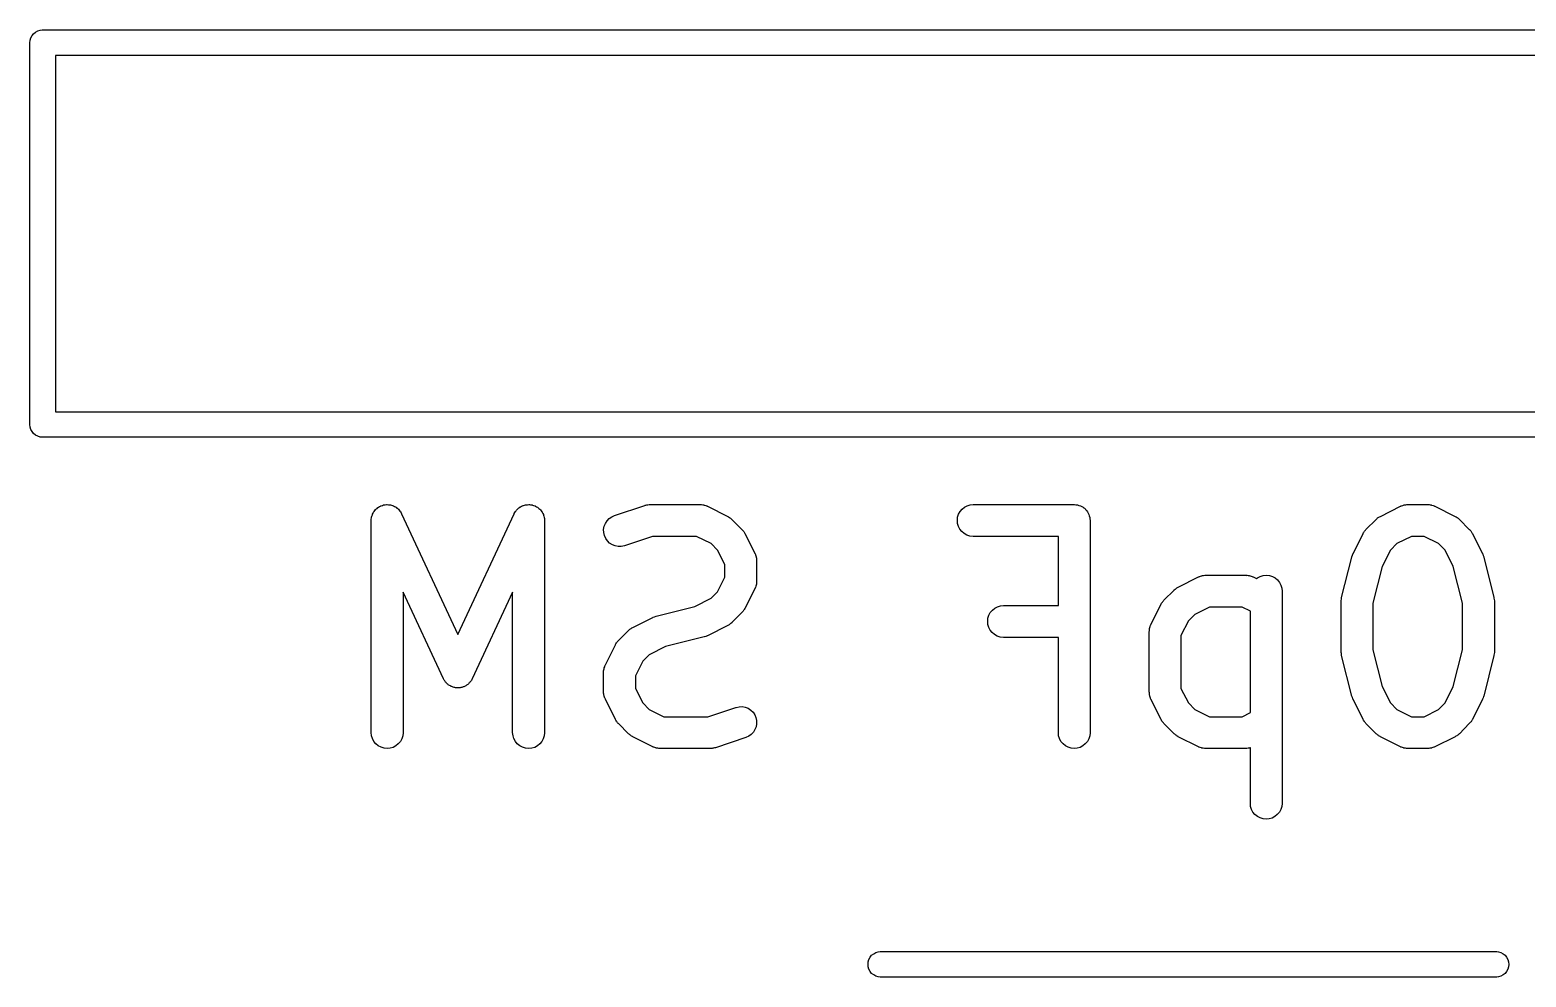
# Model space of a CAD drawing. Extents: x 60.5 to 144.3, y -114.9 to -60.3.
# Drawn here: x 132.94 to 139.99, y -84.5 to -80.04 of the extents above; entities that cross this region are included whole.
import ezdxf

# ---------------------------------------------------------------- set-up
doc = ezdxf.new("R2010")
doc.units = 0
doc.header["$MEASUREMENT"] = 0
doc.layers.add('BLACK', color=7, linetype='CONTINUOUS')

msp = doc.modelspace()

# ---------------------------------------------------------------- linework, layer by layer
at = {"layer": 'BLACK', "linetype": 'CONTINUOUS'}
for p, q in [((132.94, -80.1), (132.941, -80.0882)), ((132.94, -80.1029), (132.94, -80.1)), ((132.94, -81.897), (132.94, -80.1029)), ((132.941, -80.0882), (132.944, -80.0769)), ((132.944, -80.0769), (132.95, -80.0665)), ((132.95, -80.0665), (132.957, -80.0574)), ((132.957, -80.0574), (132.967, -80.0499)), ((132.967, -80.0499), (132.977, -80.0443)), ((132.977, -80.0443), (132.988, -80.0409)), ((132.988, -80.0409), (132.997, -80.04)), ((132.997, -80.04), (133, -80.0397)), ((133, -80.0397), (133.003, -80.04)), ((133.003, -80.04), (144.197, -80.04)), ((133.06, -80.16), (133.06, -81.84)), ((144.14, -80.16), (133.06, -80.16)), ((133.06, -81.84), (144.14, -81.84)), ((132.94, -81.9), (132.94, -81.897)), ((132.941, -81.9118), (132.94, -81.9)), ((132.944, -81.9231), (132.941, -81.9118)), ((132.95, -81.9335), (132.944, -81.9231)), ((132.957, -81.9426), (132.95, -81.9335)), ((132.967, -81.9501), (132.957, -81.9426)), ((132.977, -81.9557), (132.967, -81.9501)), ((132.988, -81.9591), (132.977, -81.9557)), ((132.997, -81.96), (132.988, -81.9591)), ((133, -81.9603), (132.997, -81.96)), ((132.997, -81.96), (132.997, -81.96)), ((133.003, -81.96), (133, -81.9603)), ((144.197, -81.96), (133.003, -81.96)), ((134.58, -82.2916), (134.581, -82.2907)), ((134.581, -82.2907), (134.583, -82.2896)), ((134.583, -82.2896), (134.588, -82.287)), ((134.588, -82.287), (134.593, -82.2842)), ((134.593, -82.2842), (134.594, -82.2836)), ((134.594, -82.2836), (134.596, -82.2828)), ((134.596, -82.2828), (134.601, -82.2813)), ((134.601, -82.2813), (134.606, -82.2794)), ((134.606, -82.2794), (134.608, -82.2792)), ((134.608, -82.2792), (134.61, -82.2787)), ((134.61, -82.2787), (134.615, -82.2782)), ((134.615, -82.2782), (134.621, -82.2774)), ((134.621, -82.2774), (134.623, -82.2775)), ((134.623, -82.2775), (134.624, -82.2774)), ((134.624, -82.2774), (134.63, -82.278)), ((134.63, -82.278), (134.636, -82.2783)), ((134.636, -82.2783), (134.637, -82.2787)), ((134.637, -82.2787), (134.639, -82.2789)), ((134.639, -82.2789), (134.644, -82.2806)), ((134.644, -82.2806), (134.65, -82.282)), ((134.65, -82.282), (134.651, -82.2827)), ((134.651, -82.2827), (134.653, -82.2832)), ((134.653, -82.2832), (134.658, -82.2859)), ((134.658, -82.2859), (134.663, -82.2884)), ((134.663, -82.2884), (134.664, -82.2894)), ((134.664, -82.2894), (134.666, -82.2902)), ((134.666, -82.2902), (134.67, -82.2938)), ((135.245, -82.2931), (135.249, -82.2896)), ((135.249, -82.2896), (135.251, -82.2888)), ((135.251, -82.2888), (135.252, -82.2878)), ((135.252, -82.2878), (135.257, -82.2854)), ((135.257, -82.2854), (135.262, -82.2828)), ((135.262, -82.2828), (135.264, -82.2824)), ((135.264, -82.2824), (135.266, -82.2816)), ((135.266, -82.2816), (135.271, -82.2803)), ((135.271, -82.2803), (135.276, -82.2787)), ((135.276, -82.2787), (135.278, -82.2786)), ((135.278, -82.2786), (135.28, -82.2781)), ((135.28, -82.2781), (135.285, -82.2779)), ((135.285, -82.2779), (135.291, -82.2774)), ((135.291, -82.2774), (135.293, -82.2776)), ((135.293, -82.2776), (135.294, -82.2775)), ((135.294, -82.2775), (135.3, -82.2783)), ((135.3, -82.2783), (135.306, -82.2789)), ((135.306, -82.2789), (135.307, -82.2794)), ((135.307, -82.2794), (135.309, -82.2797)), ((135.309, -82.2797), (135.314, -82.2816)), ((135.314, -82.2816), (135.32, -82.2832)), ((135.32, -82.2832), (135.321, -82.2841)), ((135.321, -82.2841), (135.323, -82.2846)), ((135.323, -82.2846), (135.327, -82.2875)), ((135.327, -82.2875), (135.332, -82.2902)), ((135.332, -82.2902), (135.334, -82.2913)), ((135.695, -82.3288), (135.838, -82.2812)), ((135.838, -82.2812), (135.839, -82.2809)), ((135.839, -82.2809), (135.843, -82.28)), ((135.843, -82.28), (135.847, -82.2788)), ((135.847, -82.2788), (135.85, -82.2785)), ((135.85, -82.2785), (135.853, -82.2779)), ((135.853, -82.2779), (135.858, -82.2778)), ((135.858, -82.2778), (135.862, -82.2774)), ((135.862, -82.2774), (136.1, -82.2774)), ((136.1, -82.2774), (136.101, -82.2774)), ((136.101, -82.2774), (136.103, -82.2776)), ((136.103, -82.2776), (136.105, -82.2776)), ((136.105, -82.2776), (136.111, -82.2784)), ((136.111, -82.2784), (136.116, -82.279)), ((136.116, -82.279), (136.118, -82.2797)), ((136.118, -82.2797), (136.12, -82.2801)), ((136.12, -82.2801), (136.125, -82.2819)), ((136.125, -82.2819), (136.13, -82.2834)), ((136.13, -82.2834), (136.131, -82.2845)), ((136.131, -82.2845), (136.134, -82.2853)), ((136.134, -82.2853), (136.229, -82.3329)), ((137.333, -82.2992), (137.344, -82.2899)), ((137.344, -82.2899), (137.357, -82.283)), ((137.357, -82.283), (137.371, -82.2788)), ((137.371, -82.2788), (137.386, -82.2774)), ((137.386, -82.2774), (137.862, -82.2774)), ((137.862, -82.2774), (137.862, -82.2774)), ((137.862, -82.2774), (137.862, -82.2774)), ((137.862, -82.2774), (137.863, -82.2774)), ((137.862, -82.2774), (137.862, -82.2774)), ((137.863, -82.2774), (137.87, -82.2782)), ((137.87, -82.2782), (137.877, -82.2789)), ((137.877, -82.2789), (137.877, -82.279)), ((137.877, -82.279), (137.877, -82.279)), ((137.877, -82.279), (137.884, -82.2811)), ((137.884, -82.2811), (137.891, -82.2832)), ((137.891, -82.2832), (137.891, -82.2834)), ((137.891, -82.2834), (137.891, -82.2834)), ((137.891, -82.2834), (137.898, -82.2869)), ((137.898, -82.2869), (137.904, -82.2902)), ((137.904, -82.2902), (137.904, -82.2904)), ((137.904, -82.2904), (137.904, -82.2905)), ((137.904, -82.2905), (137.91, -82.295)), ((139.305, -82.3329), (139.4, -82.2853)), ((139.4, -82.2853), (139.401, -82.2848)), ((139.401, -82.2848), (139.403, -82.2841)), ((139.403, -82.2841), (139.405, -82.283)), ((139.405, -82.283), (139.41, -82.2816)), ((139.41, -82.2816), (139.414, -82.2798)), ((139.414, -82.2798), (139.417, -82.2794)), ((139.417, -82.2794), (139.419, -82.2788)), ((139.419, -82.2788), (139.424, -82.2783)), ((139.424, -82.2783), (139.429, -82.2775)), ((139.429, -82.2775), (139.431, -82.2776)), ((139.431, -82.2776), (139.433, -82.2774)), ((139.433, -82.2774), (139.529, -82.2774)), ((139.529, -82.2774), (139.53, -82.2774)), ((139.53, -82.2774), (139.532, -82.2776)), ((139.532, -82.2776), (139.534, -82.2776)), ((139.534, -82.2776), (139.539, -82.2784)), ((139.539, -82.2784), (139.544, -82.279)), ((139.544, -82.279), (139.546, -82.2797)), ((139.546, -82.2797), (139.548, -82.2801)), ((139.548, -82.2801), (139.553, -82.2819)), ((139.553, -82.2819), (139.558, -82.2834)), ((139.558, -82.2834), (139.56, -82.2845)), ((139.56, -82.2845), (139.562, -82.2853)), ((139.562, -82.2853), (139.657, -82.3329)), ((134.549, -82.3458), (134.55, -82.3402)), ((134.549, -82.3513), (134.549, -82.3458)), ((134.549, -82.3524), (134.549, -82.3513)), ((134.549, -83.3524), (134.549, -82.3524)), ((134.55, -82.3368), (134.552, -82.3314)), ((134.55, -82.3385), (134.55, -82.3368)), ((134.55, -82.3402), (134.55, -82.3385)), ((134.552, -82.3314), (134.554, -82.326)), ((134.554, -82.3245), (134.555, -82.3228)), ((134.554, -82.326), (134.554, -82.3245)), ((134.555, -82.3228), (134.558, -82.3179)), ((134.558, -82.3179), (134.56, -82.3129)), ((134.56, -82.3129), (134.561, -82.3115)), ((134.561, -82.3115), (134.562, -82.31)), ((134.562, -82.31), (134.566, -82.3057)), ((134.566, -82.3057), (134.569, -82.3012)), ((134.569, -82.3012), (134.57, -82.3001)), ((134.57, -82.3001), (134.571, -82.2988)), ((134.571, -82.2988), (134.576, -82.2953)), ((134.576, -82.2953), (134.58, -82.2916)), ((134.67, -82.2938), (134.675, -82.2972)), ((134.675, -82.2972), (134.676, -82.2984)), ((134.676, -82.2984), (134.677, -82.2995)), ((134.677, -82.2995), (134.681, -82.3039)), ((134.681, -82.3039), (134.684, -82.3081)), ((134.684, -82.3081), (134.685, -82.3095)), ((134.685, -82.3095), (134.686, -82.3109)), ((134.686, -82.3109), (134.689, -82.3158)), ((134.689, -82.3158), (134.692, -82.3207)), ((134.692, -82.3207), (134.957, -82.8893)), ((134.957, -82.8893), (135.223, -82.3207)), ((135.223, -82.3197), (135.226, -82.3149)), ((135.223, -82.3207), (135.223, -82.3197)), ((135.226, -82.3149), (135.229, -82.31)), ((135.229, -82.31), (135.23, -82.3087)), ((135.23, -82.3087), (135.231, -82.3072)), ((135.231, -82.3072), (135.234, -82.3031)), ((135.234, -82.3031), (135.238, -82.2988)), ((135.238, -82.2988), (135.239, -82.2977)), ((135.239, -82.2977), (135.241, -82.2965)), ((135.241, -82.2965), (135.245, -82.2931)), ((135.334, -82.2913), (135.335, -82.2922)), ((135.335, -82.2922), (135.339, -82.296)), ((135.339, -82.296), (135.344, -82.2995)), ((135.344, -82.2995), (135.345, -82.3009)), ((135.345, -82.3009), (135.346, -82.302)), ((135.346, -82.302), (135.349, -82.3065)), ((135.349, -82.3065), (135.353, -82.3109)), ((135.353, -82.3109), (135.354, -82.3124)), ((135.354, -82.3124), (135.355, -82.3138)), ((135.355, -82.3138), (135.357, -82.3189)), ((135.357, -82.3189), (135.36, -82.3238)), ((135.36, -82.3238), (135.36, -82.3254)), ((135.36, -82.3254), (135.361, -82.327)), ((135.361, -82.327), (135.362, -82.3324)), ((135.362, -82.3324), (135.364, -82.3378)), ((135.364, -82.3378), (135.364, -82.3395)), ((135.364, -82.3395), (135.365, -82.3412)), ((135.365, -82.3412), (135.365, -82.3468)), ((135.365, -82.3468), (135.365, -82.3524)), ((135.365, -82.3524), (135.365, -83.3524)), ((135.652, -82.3662), (135.66, -82.3539)), ((135.66, -82.3539), (135.67, -82.3433)), ((135.67, -82.3433), (135.682, -82.3348)), ((135.682, -82.3348), (135.695, -82.3288)), ((136.229, -82.3329), (136.23, -82.3334)), ((136.23, -82.3334), (136.233, -82.3357)), ((136.233, -82.3357), (136.237, -82.3377)), ((136.237, -82.3377), (136.239, -82.3397)), ((136.239, -82.3397), (136.242, -82.3414)), ((136.242, -82.3414), (136.245, -82.3443)), ((136.245, -82.3443), (136.248, -82.347)), ((136.248, -82.347), (136.296, -82.3946)), ((137.311, -82.3519), (137.312, -82.3373)), ((137.312, -82.3664), (137.311, -82.3519)), ((137.312, -82.3373), (137.317, -82.3233)), ((137.317, -82.3233), (137.324, -82.3104)), ((137.324, -82.3104), (137.333, -82.2992)), ((137.91, -82.295), (137.915, -82.2995)), ((137.915, -82.2995), (137.915, -82.2997)), ((137.915, -82.2997), (137.915, -82.2999)), ((137.915, -82.2999), (137.92, -82.3054)), ((137.92, -82.3054), (137.924, -82.3109)), ((137.924, -82.3109), (137.924, -82.3111)), ((137.924, -82.3111), (137.925, -82.3113)), ((137.925, -82.3113), (137.928, -82.3176)), ((137.928, -82.3176), (137.931, -82.3238)), ((137.931, -82.3238), (137.931, -82.3241)), ((137.931, -82.3241), (137.931, -82.3243)), ((137.931, -82.3243), (137.933, -82.3311)), ((137.933, -82.3311), (137.935, -82.3378)), ((137.935, -82.3378), (137.936, -82.3381)), ((137.936, -82.3381), (137.936, -82.3383)), ((137.936, -82.3383), (137.936, -82.3453)), ((137.936, -82.3453), (137.937, -82.3524)), ((137.937, -82.3524), (137.937, -83.3524)), ((139.237, -82.3946), (139.285, -82.347)), ((139.285, -82.347), (139.286, -82.3462)), ((139.286, -82.3462), (139.289, -82.3436)), ((139.289, -82.3436), (139.292, -82.3407)), ((139.292, -82.3407), (139.295, -82.339)), ((139.295, -82.339), (139.297, -82.3371)), ((139.297, -82.3371), (139.301, -82.3352)), ((139.301, -82.3352), (139.305, -82.3329)), ((139.657, -82.3329), (139.658, -82.3334)), ((139.658, -82.3334), (139.662, -82.3357)), ((139.662, -82.3357), (139.666, -82.3377)), ((139.666, -82.3377), (139.668, -82.3397)), ((139.668, -82.3397), (139.671, -82.3414)), ((139.671, -82.3414), (139.674, -82.3443)), ((139.674, -82.3443), (139.677, -82.347)), ((139.677, -82.347), (139.724, -82.3946)), ((135.644, -82.3943), (135.647, -82.3799)), ((135.645, -82.4089), (135.644, -82.3943)), ((135.648, -82.4232), (135.645, -82.4089)), ((135.647, -82.3799), (135.652, -82.3662)), ((135.654, -82.4366), (135.648, -82.4232)), ((135.874, -82.4274), (135.743, -82.4712)), ((136.082, -82.4274), (135.874, -82.4274)), ((136.151, -82.4616), (136.082, -82.4274)), ((136.296, -82.3946), (136.297, -82.3953)), ((136.297, -82.3953), (136.299, -82.3986)), ((136.299, -82.3986), (136.302, -82.4017)), ((136.302, -82.4017), (136.304, -82.4043)), ((136.304, -82.4043), (136.306, -82.4068)), ((136.306, -82.4068), (136.308, -82.4105)), ((136.308, -82.4105), (136.31, -82.4141)), ((136.31, -82.4141), (136.358, -82.5093)), ((137.316, -82.3805), (137.312, -82.3664)), ((137.323, -82.3934), (137.316, -82.3805)), ((137.332, -82.4049), (137.323, -82.3934)), ((137.343, -82.4143), (137.332, -82.4049)), ((137.356, -82.4213), (137.343, -82.4143)), ((137.37, -82.4257), (137.356, -82.4213)), ((137.385, -82.4274), (137.37, -82.4257)), ((137.386, -82.4274), (137.385, -82.4274)), ((137.787, -82.4274), (137.386, -82.4274)), ((137.787, -82.7536), (137.787, -82.4274)), ((139.176, -82.5093), (139.223, -82.4141)), ((139.223, -82.4141), (139.224, -82.4131)), ((139.224, -82.4131), (139.226, -82.4096)), ((139.226, -82.4096), (139.228, -82.4059)), ((139.228, -82.4059), (139.23, -82.4035)), ((139.23, -82.4035), (139.232, -82.4009)), ((139.232, -82.4009), (139.235, -82.3978)), ((139.235, -82.3978), (139.237, -82.3946)), ((139.451, -82.4274), (139.383, -82.4616)), ((139.511, -82.4274), (139.451, -82.4274)), ((139.579, -82.4616), (139.511, -82.4274)), ((139.724, -82.3946), (139.725, -82.3953)), ((139.725, -82.3953), (139.728, -82.3986)), ((139.728, -82.3986), (139.731, -82.4017)), ((139.731, -82.4017), (139.732, -82.4043)), ((139.732, -82.4043), (139.734, -82.4068)), ((139.734, -82.4068), (139.736, -82.4105)), ((139.736, -82.4105), (139.739, -82.4141)), ((139.739, -82.4141), (139.786, -82.5093)), ((135.662, -82.4486), (135.654, -82.4366)), ((135.672, -82.4588), (135.662, -82.4486)), ((135.685, -82.4667), (135.672, -82.4588)), ((135.698, -82.4721), (135.685, -82.4667)), ((135.713, -82.4747), (135.698, -82.4721)), ((135.727, -82.4745), (135.713, -82.4747)), ((135.742, -82.4715), (135.727, -82.4745)), ((135.743, -82.4712), (135.742, -82.4715)), ((136.181, -82.492), (136.151, -82.4616)), ((136.215, -82.5606), (136.181, -82.492)), ((139.352, -82.492), (139.314, -82.569)), ((139.383, -82.4616), (139.352, -82.492)), ((139.61, -82.492), (139.579, -82.4616)), ((139.648, -82.569), (139.61, -82.492)), ((136.215, -82.6204), (136.215, -82.5606)), ((136.358, -82.5093), (136.358, -82.5103)), ((136.358, -82.5103), (136.359, -82.5123)), ((136.359, -82.5123), (136.36, -82.5143)), ((136.36, -82.5143), (136.361, -82.5192)), ((136.361, -82.5192), (136.363, -82.524)), ((136.363, -82.524), (136.363, -82.5262)), ((136.363, -82.5262), (136.364, -82.5283)), ((136.364, -82.5283), (136.365, -82.5334)), ((136.365, -82.5334), (136.365, -82.5385)), ((136.365, -82.5385), (136.365, -82.5407)), ((136.365, -82.5407), (136.365, -82.5429)), ((136.365, -82.5429), (136.365, -82.6381)), ((139.122, -82.7151), (139.17, -82.5247)), ((139.17, -82.5233), (139.171, -82.523)), ((139.17, -82.5237), (139.17, -82.5233)), ((139.17, -82.5247), (139.17, -82.5237)), ((139.171, -82.523), (139.173, -82.5165)), ((139.173, -82.5165), (139.175, -82.5099)), ((139.175, -82.5099), (139.176, -82.5096)), ((139.176, -82.5096), (139.176, -82.5093)), ((139.314, -82.569), (139.27, -82.7426)), ((139.692, -82.7426), (139.648, -82.569)), ((139.786, -82.5093), (139.787, -82.5103)), ((139.787, -82.5103), (139.787, -82.5106)), ((139.787, -82.5106), (139.787, -82.5109)), ((139.787, -82.5109), (139.789, -82.5175)), ((139.789, -82.5175), (139.792, -82.524)), ((139.792, -82.524), (139.792, -82.5243)), ((139.792, -82.5243), (139.792, -82.5247)), ((139.792, -82.5247), (139.839, -82.7151)), ((136.181, -82.6889), (136.215, -82.6204)), ((136.365, -82.6435), (136.364, -82.6486)), ((136.365, -82.6381), (136.365, -82.6391)), ((136.365, -82.6391), (136.365, -82.6413)), ((136.365, -82.6413), (136.365, -82.6435)), ((138.352, -82.6663), (138.447, -82.6186)), ((138.447, -82.6186), (138.448, -82.6182)), ((138.448, -82.6182), (138.45, -82.6174)), ((138.45, -82.6174), (138.452, -82.6164)), ((138.452, -82.6164), (138.457, -82.6149)), ((138.457, -82.6149), (138.462, -82.6131)), ((138.462, -82.6131), (138.464, -82.6128)), ((138.464, -82.6128), (138.466, -82.6121)), ((138.466, -82.6121), (138.471, -82.6116)), ((138.471, -82.6116), (138.477, -82.6108)), ((138.477, -82.6108), (138.479, -82.6109)), ((138.479, -82.6109), (138.481, -82.6107)), ((138.481, -82.6107), (138.671, -82.6107)), ((138.671, -82.6107), (138.672, -82.6107)), ((138.672, -82.6107), (138.675, -82.611)), ((138.675, -82.611), (138.677, -82.6109)), ((138.677, -82.6109), (138.682, -82.6118)), ((138.682, -82.6118), (138.687, -82.6124)), ((138.687, -82.6124), (138.689, -82.613)), ((138.689, -82.613), (138.691, -82.6134)), ((138.691, -82.6134), (138.696, -82.6152)), ((138.696, -82.6152), (138.701, -82.6168)), ((138.701, -82.6168), (138.703, -82.6178)), ((138.703, -82.6178), (138.705, -82.6186)), ((138.705, -82.6186), (138.721, -82.6266)), ((138.721, -82.6266), (138.726, -82.623)), ((138.726, -82.623), (138.739, -82.6162)), ((138.739, -82.6162), (138.753, -82.612)), ((138.753, -82.612), (138.767, -82.6107)), ((138.767, -82.6107), (138.782, -82.6122)), ((138.782, -82.6122), (138.796, -82.6166)), ((138.796, -82.6166), (138.809, -82.6235)), ((138.809, -82.6235), (138.82, -82.6329)), ((138.82, -82.6329), (138.829, -82.6442)), ((134.889, -83.0984), (134.699, -82.6904)), ((134.699, -82.6904), (134.699, -83.3524)), ((135.215, -82.6904), (135.025, -83.0984)), ((135.215, -83.3524), (135.215, -82.6904)), ((136.151, -82.7193), (136.181, -82.6889)), ((136.358, -82.6716), (136.31, -82.7669)), ((136.359, -82.6676), (136.358, -82.6696)), ((136.358, -82.6696), (136.358, -82.6716)), ((136.361, -82.6628), (136.359, -82.6676)), ((136.363, -82.658), (136.361, -82.6628)), ((136.364, -82.6537), (136.363, -82.6558)), ((136.363, -82.6558), (136.363, -82.658)), ((136.364, -82.6486), (136.364, -82.6537)), ((138.285, -82.7279), (138.333, -82.6803)), ((138.333, -82.6796), (138.337, -82.6769)), ((138.333, -82.6803), (138.333, -82.6796)), ((138.337, -82.6769), (138.34, -82.674)), ((138.34, -82.674), (138.342, -82.6724)), ((138.342, -82.6724), (138.345, -82.6704)), ((138.345, -82.6704), (138.349, -82.6685)), ((138.349, -82.6685), (138.352, -82.6663)), ((138.829, -82.6442), (138.836, -82.6571)), ((138.836, -82.6571), (138.84, -82.6711)), ((138.84, -82.6711), (138.842, -82.6857)), ((138.842, -82.6857), (138.842, -83.6857)), ((135.891, -82.8034), (136.074, -82.7578)), ((136.074, -82.7578), (136.151, -82.7193)), ((136.299, -82.7831), (136.296, -82.7864)), ((136.302, -82.7801), (136.299, -82.7831)), ((136.303, -82.7775), (136.302, -82.7801)), ((136.305, -82.7751), (136.303, -82.7775)), ((136.307, -82.7713), (136.305, -82.7751)), ((136.309, -82.7678), (136.307, -82.7713)), ((136.31, -82.7669), (136.309, -82.7678)), ((137.466, -82.7866), (137.476, -82.7754)), ((137.476, -82.7754), (137.487, -82.7661)), ((137.487, -82.7661), (137.5, -82.7592)), ((137.5, -82.7592), (137.514, -82.755)), ((137.514, -82.755), (137.529, -82.7536)), ((137.529, -82.7536), (137.787, -82.7536)), ((138.223, -82.8426), (138.271, -82.7474)), ((138.271, -82.7465), (138.274, -82.7429)), ((138.271, -82.7474), (138.271, -82.7465)), ((138.274, -82.7429), (138.276, -82.7392)), ((138.276, -82.7392), (138.278, -82.7368)), ((138.278, -82.7368), (138.279, -82.7342)), ((138.279, -82.7342), (138.282, -82.7312)), ((138.282, -82.7312), (138.285, -82.7279)), ((138.499, -82.7607), (138.43, -82.795)), ((138.654, -82.7607), (138.499, -82.7607)), ((138.692, -82.7797), (138.654, -82.7607)), ((138.692, -83.2584), (138.692, -82.7797)), ((139.12, -82.7296), (139.121, -82.7237)), ((139.12, -82.731), (139.12, -82.7296)), ((139.12, -82.7323), (139.12, -82.731)), ((139.12, -82.7333), (139.12, -82.7323)), ((139.12, -82.9714), (139.12, -82.7333)), ((139.121, -82.7237), (139.122, -82.7177)), ((139.122, -82.7165), (139.122, -82.7151)), ((139.122, -82.7177), (139.122, -82.7165)), ((139.27, -82.7426), (139.27, -82.9622)), ((139.692, -82.9622), (139.692, -82.7426)), ((139.839, -82.7151), (139.84, -82.7162)), ((139.84, -82.7162), (139.84, -82.7175)), ((139.84, -82.7175), (139.84, -82.7188)), ((139.84, -82.7188), (139.841, -82.7247)), ((139.841, -82.7247), (139.842, -82.7307)), ((139.842, -82.7307), (139.842, -82.732)), ((139.842, -82.732), (139.842, -82.7333)), ((139.842, -82.7333), (139.842, -82.9714)), ((135.781, -82.8567), (135.876, -82.8091)), ((135.876, -82.8091), (135.877, -82.8086)), ((135.877, -82.8085), (135.878, -82.8083)), ((135.877, -82.8086), (135.877, -82.8085)), ((135.878, -82.8083), (135.884, -82.806)), ((135.884, -82.806), (135.891, -82.8036)), ((135.891, -82.8035), (135.891, -82.8034)), ((135.891, -82.8036), (135.891, -82.8035)), ((136.229, -82.848), (136.134, -82.8957)), ((136.232, -82.8458), (136.229, -82.848)), ((136.236, -82.8439), (136.232, -82.8458)), ((136.239, -82.8419), (136.236, -82.8439)), ((136.241, -82.8402), (136.239, -82.8419)), ((136.244, -82.8373), (136.241, -82.8402)), ((136.248, -82.8347), (136.244, -82.8373)), ((136.296, -82.7864), (136.248, -82.834)), ((136.248, -82.834), (136.248, -82.8347)), ((137.454, -82.828), (137.455, -82.8135)), ((137.455, -82.8426), (137.454, -82.828)), ((137.455, -82.8135), (137.459, -82.7995)), ((137.459, -82.8567), (137.455, -82.8426)), ((137.459, -82.7995), (137.466, -82.7866)), ((138.218, -82.8563), (138.22, -82.8515)), ((138.22, -82.8515), (138.222, -82.8466)), ((138.222, -82.8466), (138.223, -82.8447)), ((138.223, -82.8447), (138.223, -82.8426)), ((138.4, -82.8254), (138.365, -82.8939)), ((138.43, -82.795), (138.4, -82.8254)), ((135.706, -82.9273), (135.708, -82.9247)), ((135.708, -82.9247), (135.711, -82.9216)), ((135.711, -82.9216), (135.714, -82.9184)), ((135.714, -82.9184), (135.761, -82.8708)), ((135.761, -82.8708), (135.762, -82.87)), ((135.762, -82.87), (135.765, -82.8674)), ((135.765, -82.8674), (135.768, -82.8645)), ((135.768, -82.8645), (135.771, -82.8629)), ((135.771, -82.8629), (135.773, -82.8609)), ((135.773, -82.8609), (135.777, -82.859)), ((135.777, -82.859), (135.781, -82.8567)), ((136.118, -82.9013), (135.936, -82.947)), ((136.119, -82.9012), (136.118, -82.9013)), ((136.125, -82.8988), (136.119, -82.9012)), ((136.119, -82.9012), (136.119, -82.9012)), ((136.132, -82.8964), (136.125, -82.8988)), ((136.133, -82.8961), (136.132, -82.8962)), ((136.132, -82.8962), (136.132, -82.8964)), ((136.134, -82.8957), (136.133, -82.8961)), ((137.466, -82.8696), (137.459, -82.8567)), ((137.475, -82.881), (137.466, -82.8696)), ((137.486, -82.8905), (137.475, -82.881)), ((137.499, -82.8975), (137.486, -82.8905)), ((137.513, -82.9019), (137.499, -82.8975)), ((137.528, -82.9036), (137.513, -82.9019)), ((137.529, -82.9036), (137.528, -82.9036)), ((137.787, -82.9036), (137.529, -82.9036)), ((137.787, -83.3524), (137.787, -82.9036)), ((138.215, -82.8751), (138.216, -82.8729)), ((138.215, -82.8762), (138.215, -82.8751)), ((138.215, -83.1619), (138.215, -82.8762)), ((138.216, -82.8707), (138.217, -82.8657)), ((138.216, -82.8729), (138.216, -82.8707)), ((138.217, -82.8606), (138.218, -82.8585)), ((138.217, -82.8657), (138.217, -82.8606)), ((138.218, -82.8585), (138.218, -82.8563)), ((138.365, -82.8939), (138.365, -83.1442)), ((135.652, -83.0331), (135.7, -82.9379)), ((135.7, -82.937), (135.702, -82.9334)), ((135.7, -82.9379), (135.7, -82.937)), ((135.702, -82.9334), (135.704, -82.9297)), ((135.704, -82.9297), (135.706, -82.9273)), ((135.859, -82.9854), (135.828, -83.0159)), ((135.936, -82.947), (135.859, -82.9854)), ((139.12, -82.9728), (139.12, -82.9714)), ((139.12, -82.9741), (139.12, -82.9728)), ((139.121, -82.98), (139.12, -82.9741)), ((139.122, -82.986), (139.121, -82.98)), ((139.122, -82.9873), (139.122, -82.986)), ((139.122, -82.9886), (139.122, -82.9873)), ((139.122, -82.9896), (139.122, -82.9886)), ((139.17, -83.1801), (139.122, -82.9896)), ((139.27, -82.9622), (139.314, -83.1357)), ((139.648, -83.1357), (139.692, -82.9622)), ((139.839, -82.9896), (139.792, -83.1801)), ((139.84, -82.9883), (139.839, -82.9896)), ((139.841, -82.9811), (139.84, -82.987)), ((139.84, -82.987), (139.84, -82.9883)), ((139.842, -82.9751), (139.841, -82.9811)), ((139.842, -82.9714), (139.842, -82.9725)), ((139.842, -82.9725), (139.842, -82.9738)), ((139.842, -82.9738), (139.842, -82.9751)), ((135.644, -83.0612), (135.645, -83.0562)), ((135.644, -83.0634), (135.644, -83.0612)), ((135.644, -83.0656), (135.644, -83.0634)), ((135.644, -83.0667), (135.644, -83.0656)), ((135.645, -83.0562), (135.646, -83.0511)), ((135.646, -83.049), (135.647, -83.0468)), ((135.646, -83.0511), (135.646, -83.049)), ((135.647, -83.0468), (135.649, -83.042)), ((135.649, -83.042), (135.65, -83.0371)), ((135.65, -83.0371), (135.651, -83.0352)), ((135.651, -83.0352), (135.652, -83.0331)), ((135.828, -83.0159), (135.794, -83.0844)), ((134.891, -83.1017), (134.889, -83.0984)), ((134.893, -83.1053), (134.891, -83.1017)), ((134.895, -83.108), (134.893, -83.1053)), ((134.897, -83.111), (134.895, -83.108)), ((134.899, -83.1139), (134.897, -83.111)), ((134.902, -83.117), (134.899, -83.1139)), ((134.904, -83.1193), (134.902, -83.117)), ((134.906, -83.1219), (134.904, -83.1193)), ((134.91, -83.1242), (134.906, -83.1219)), ((134.912, -83.1269), (134.91, -83.1242)), ((134.915, -83.1286), (134.912, -83.1269)), ((134.918, -83.1307), (134.915, -83.1286)), ((134.922, -83.1324), (134.918, -83.1307)), ((134.925, -83.1344), (134.922, -83.1324)), ((134.928, -83.1356), (134.925, -83.1344)), ((134.931, -83.1371), (134.928, -83.1356)), ((134.935, -83.138), (134.931, -83.1371)), ((134.985, -83.136), (134.982, -83.1374)), ((134.988, -83.1349), (134.985, -83.136)), ((134.992, -83.1329), (134.988, -83.1349)), ((134.995, -83.1312), (134.992, -83.1329)), ((134.998, -83.1292), (134.995, -83.1312)), ((135.001, -83.1275), (134.998, -83.1292)), ((135.004, -83.1249), (135.001, -83.1275)), ((135.007, -83.1226), (135.004, -83.1249)), ((135.009, -83.1201), (135.007, -83.1226)), ((135.012, -83.1178), (135.009, -83.1201)), ((135.014, -83.1147), (135.012, -83.1178)), ((135.017, -83.1118), (135.014, -83.1147)), ((135.019, -83.1089), (135.017, -83.1118)), ((135.021, -83.1062), (135.019, -83.1089)), ((135.023, -83.1027), (135.021, -83.1062)), ((135.025, -83.0993), (135.023, -83.1027)), ((135.025, -83.0984), (135.025, -83.0993)), ((135.644, -83.1619), (135.644, -83.0667)), ((135.794, -83.0844), (135.794, -83.1442)), ((139.314, -83.1357), (139.352, -83.2127)), ((139.61, -83.2127), (139.648, -83.1357)), ((134.939, -83.1394), (134.935, -83.138)), ((134.942, -83.1399), (134.939, -83.1394)), ((134.945, -83.1407), (134.942, -83.1399)), ((134.949, -83.141), (134.945, -83.1407)), ((134.953, -83.1416), (134.949, -83.141)), ((134.957, -83.1414), (134.953, -83.1416)), ((134.96, -83.1416), (134.957, -83.1414)), ((134.964, -83.1411), (134.96, -83.1416)), ((134.968, -83.1409), (134.964, -83.1411)), ((134.971, -83.1401), (134.968, -83.1409)), ((134.975, -83.1396), (134.971, -83.1401)), ((134.978, -83.1383), (134.975, -83.1396)), ((134.982, -83.1374), (134.978, -83.1383)), ((135.644, -83.1641), (135.644, -83.1619)), ((135.644, -83.1663), (135.644, -83.1641)), ((135.645, -83.1714), (135.644, -83.1663)), ((135.645, -83.1765), (135.645, -83.1714)), ((135.646, -83.1786), (135.645, -83.1765)), ((135.646, -83.1808), (135.646, -83.1786)), ((135.648, -83.1856), (135.646, -83.1808)), ((135.65, -83.1905), (135.648, -83.1856)), ((135.651, -83.1924), (135.65, -83.1905)), ((135.652, -83.1945), (135.651, -83.1924)), ((135.652, -83.1954), (135.652, -83.1945)), ((135.7, -83.2907), (135.652, -83.1954)), ((135.794, -83.1442), (135.828, -83.2127)), ((138.216, -83.1641), (138.215, -83.1619)), ((138.216, -83.1663), (138.216, -83.1641)), ((138.216, -83.1714), (138.216, -83.1663)), ((138.217, -83.1765), (138.216, -83.1714)), ((138.218, -83.1786), (138.217, -83.1765)), ((138.218, -83.1808), (138.218, -83.1786)), ((138.22, -83.1856), (138.218, -83.1808)), ((138.221, -83.1905), (138.22, -83.1856)), ((138.222, -83.1924), (138.221, -83.1905)), ((138.223, -83.1945), (138.222, -83.1924)), ((138.223, -83.1954), (138.223, -83.1945)), ((138.271, -83.2907), (138.223, -83.1954)), ((138.365, -83.1442), (138.4, -83.2127)), ((139.17, -83.1804), (139.17, -83.1801)), ((139.17, -83.1808), (139.17, -83.1804)), ((139.173, -83.1873), (139.17, -83.1808)), ((139.175, -83.1939), (139.173, -83.1873)), ((139.175, -83.1942), (139.175, -83.1939)), ((139.175, -83.1945), (139.175, -83.1942)), ((139.176, -83.1954), (139.175, -83.1945)), ((139.223, -83.2907), (139.176, -83.1954)), ((139.786, -83.1954), (139.739, -83.2907)), ((139.789, -83.1883), (139.786, -83.1948)), ((139.786, -83.1948), (139.786, -83.1951)), ((139.786, -83.1951), (139.786, -83.1954)), ((139.791, -83.1818), (139.789, -83.1883)), ((139.792, -83.1811), (139.791, -83.1814)), ((139.791, -83.1814), (139.791, -83.1818)), ((139.792, -83.1801), (139.792, -83.1811)), ((135.828, -83.2127), (135.859, -83.2431)), ((135.859, -83.2431), (135.927, -83.2774)), ((135.927, -83.2774), (136.135, -83.2774)), ((136.135, -83.2774), (136.267, -83.2336)), ((136.267, -83.2336), (136.268, -83.2333)), ((136.268, -83.2333), (136.282, -83.2302)), ((136.282, -83.2302), (136.297, -83.23)), ((136.297, -83.23), (136.311, -83.2327)), ((136.311, -83.2327), (136.325, -83.238)), ((136.325, -83.238), (136.337, -83.246)), ((136.337, -83.246), (136.348, -83.2561)), ((136.348, -83.2561), (136.356, -83.2681)), ((136.356, -83.2681), (136.362, -83.2815)), ((138.4, -83.2127), (138.43, -83.2431)), ((138.43, -83.2431), (138.499, -83.2774)), ((138.499, -83.2774), (138.654, -83.2774)), ((138.654, -83.2774), (138.692, -83.2584)), ((139.352, -83.2127), (139.383, -83.2431)), ((139.383, -83.2431), (139.451, -83.2774)), ((139.451, -83.2774), (139.511, -83.2774)), ((139.511, -83.2774), (139.579, -83.2431)), ((139.579, -83.2431), (139.61, -83.2127)), ((135.702, -83.2943), (135.7, -83.2907)), ((135.704, -83.298), (135.702, -83.2943)), ((135.706, -83.3004), (135.704, -83.298)), ((135.707, -83.3031), (135.706, -83.3004)), ((135.71, -83.3061), (135.707, -83.3031)), ((135.713, -83.3094), (135.71, -83.3061)), ((135.714, -83.3102), (135.713, -83.3094)), ((135.761, -83.3578), (135.714, -83.3102)), ((136.357, -83.3385), (136.35, -83.3509)), ((136.363, -83.3249), (136.357, -83.3385)), ((136.362, -83.2815), (136.365, -83.2958)), ((136.365, -83.3105), (136.363, -83.3249)), ((136.365, -83.2958), (136.365, -83.3105)), ((138.273, -83.2943), (138.271, -83.2907)), ((138.275, -83.298), (138.273, -83.2943)), ((138.277, -83.3004), (138.275, -83.298)), ((138.279, -83.3031), (138.277, -83.3004)), ((138.282, -83.3061), (138.279, -83.3031)), ((138.284, -83.3094), (138.282, -83.3061)), ((138.285, -83.3102), (138.284, -83.3094)), ((138.333, -83.3578), (138.285, -83.3102)), ((139.226, -83.2943), (139.223, -83.2907)), ((139.228, -83.298), (139.226, -83.2943)), ((139.23, -83.3004), (139.228, -83.298)), ((139.231, -83.3031), (139.23, -83.3004)), ((139.234, -83.3061), (139.231, -83.3031)), ((139.237, -83.3094), (139.234, -83.3061)), ((139.237, -83.3102), (139.237, -83.3094)), ((139.285, -83.3578), (139.237, -83.3102)), ((139.724, -83.3102), (139.677, -83.3578)), ((139.727, -83.3069), (139.724, -83.3102)), ((139.73, -83.3039), (139.727, -83.3069)), ((139.732, -83.3013), (139.73, -83.3039)), ((139.734, -83.2989), (139.732, -83.3013)), ((139.736, -83.2952), (139.734, -83.2989)), ((139.738, -83.2916), (139.736, -83.2952)), ((139.739, -83.2907), (139.738, -83.2916)), ((134.55, -83.3669), (134.549, -83.3524)), ((134.554, -83.381), (134.55, -83.3669)), ((134.561, -83.3939), (134.554, -83.381)), ((134.571, -83.4052), (134.561, -83.3939)), ((134.582, -83.4146), (134.571, -83.4052)), ((134.595, -83.4215), (134.582, -83.4146)), ((134.665, -83.4151), (134.652, -83.4219)), ((134.676, -83.406), (134.665, -83.4151)), ((134.686, -83.3948), (134.676, -83.406)), ((134.693, -83.3819), (134.686, -83.3948)), ((134.697, -83.368), (134.693, -83.3819)), ((134.699, -83.3534), (134.697, -83.368)), ((134.699, -83.3524), (134.699, -83.3534)), ((135.217, -83.3669), (135.215, -83.3524)), ((135.221, -83.381), (135.217, -83.3669)), ((135.228, -83.3939), (135.221, -83.381)), ((135.237, -83.4052), (135.228, -83.3939)), ((135.249, -83.4146), (135.237, -83.4052)), ((135.261, -83.4215), (135.249, -83.4146)), ((135.332, -83.4151), (135.319, -83.4219)), ((135.343, -83.406), (135.332, -83.4151)), ((135.352, -83.3948), (135.343, -83.406)), ((135.359, -83.3819), (135.352, -83.3948)), ((135.364, -83.368), (135.359, -83.3819)), ((135.365, -83.3534), (135.364, -83.368)), ((135.365, -83.3524), (135.365, -83.3534)), ((135.765, -83.3605), (135.761, -83.3578)), ((135.768, -83.3634), (135.765, -83.3605)), ((135.77, -83.3651), (135.768, -83.3634)), ((135.773, -83.3671), (135.77, -83.3651)), ((135.776, -83.3691), (135.773, -83.3671)), ((135.78, -83.3714), (135.776, -83.3691)), ((135.781, -83.3718), (135.78, -83.3714)), ((135.876, -83.4195), (135.781, -83.3718)), ((136.314, -83.3759), (136.171, -83.4235)), ((136.328, -83.37), (136.314, -83.3759)), ((136.34, -83.3615), (136.328, -83.37)), ((136.35, -83.3509), (136.34, -83.3615)), ((137.788, -83.3669), (137.787, -83.3524)), ((137.793, -83.381), (137.788, -83.3669)), ((137.799, -83.3939), (137.793, -83.381)), ((137.809, -83.4052), (137.799, -83.3939)), ((137.82, -83.4146), (137.809, -83.4052)), ((137.833, -83.4215), (137.82, -83.4146)), ((137.903, -83.4151), (137.89, -83.4219)), ((137.914, -83.406), (137.903, -83.4151)), ((137.924, -83.3948), (137.914, -83.406)), ((137.931, -83.3819), (137.924, -83.3948)), ((137.935, -83.368), (137.931, -83.3819)), ((137.937, -83.3534), (137.935, -83.368)), ((137.937, -83.3524), (137.937, -83.3534)), ((138.336, -83.3605), (138.333, -83.3578)), ((138.339, -83.3634), (138.336, -83.3605)), ((138.342, -83.3651), (138.339, -83.3634)), ((138.344, -83.3671), (138.342, -83.3651)), ((138.348, -83.3691), (138.344, -83.3671)), ((138.351, -83.3714), (138.348, -83.3691)), ((138.352, -83.3718), (138.351, -83.3714)), ((138.447, -83.4195), (138.352, -83.3718)), ((139.288, -83.3605), (139.285, -83.3578)), ((139.291, -83.3634), (139.288, -83.3605)), ((139.294, -83.3651), (139.291, -83.3634)), ((139.296, -83.3671), (139.294, -83.3651)), ((139.3, -83.3691), (139.296, -83.3671)), ((139.304, -83.3714), (139.3, -83.3691)), ((139.305, -83.3718), (139.304, -83.3714)), ((139.4, -83.4195), (139.305, -83.3718)), ((139.657, -83.3718), (139.562, -83.4195)), ((139.661, -83.3696), (139.657, -83.3718)), ((139.665, -83.3677), (139.661, -83.3696)), ((139.667, -83.3657), (139.665, -83.3677)), ((139.67, -83.3641), (139.667, -83.3657)), ((139.673, -83.3612), (139.67, -83.3641)), ((139.676, -83.3585), (139.673, -83.3612)), ((139.677, -83.3578), (139.676, -83.3585)), ((134.609, -83.4258), (134.595, -83.4215)), ((134.623, -83.4274), (134.609, -83.4258)), ((134.638, -83.4261), (134.623, -83.4274)), ((134.652, -83.4219), (134.638, -83.4261)), ((135.275, -83.4258), (135.261, -83.4215)), ((135.29, -83.4274), (135.275, -83.4258)), ((135.305, -83.4261), (135.29, -83.4274)), ((135.319, -83.4219), (135.305, -83.4261)), ((135.878, -83.4203), (135.876, -83.4195)), ((135.88, -83.4213), (135.878, -83.4203)), ((135.885, -83.4229), (135.88, -83.4213)), ((135.89, -83.4247), (135.885, -83.4229)), ((135.892, -83.4251), (135.89, -83.4247)), ((135.894, -83.4257), (135.892, -83.4251)), ((135.899, -83.4263), (135.894, -83.4257)), ((135.904, -83.4272), (135.899, -83.4263)), ((135.906, -83.4271), (135.904, -83.4272)), ((135.908, -83.4274), (135.906, -83.4271)), ((135.91, -83.4274), (135.908, -83.4274)), ((136.148, -83.4274), (135.91, -83.4274)), ((136.152, -83.427), (136.148, -83.4274)), ((136.156, -83.4269), (136.152, -83.427)), ((136.159, -83.4263), (136.156, -83.4269)), ((136.162, -83.426), (136.159, -83.4263)), ((136.166, -83.4247), (136.162, -83.426)), ((136.17, -83.4239), (136.166, -83.4247)), ((136.171, -83.4235), (136.17, -83.4239)), ((137.847, -83.4258), (137.833, -83.4215)), ((137.861, -83.4274), (137.847, -83.4258)), ((137.876, -83.4261), (137.861, -83.4274)), ((137.89, -83.4219), (137.876, -83.4261)), ((138.449, -83.4203), (138.447, -83.4195)), ((138.451, -83.4213), (138.449, -83.4203)), ((138.456, -83.4229), (138.451, -83.4213)), ((138.461, -83.4247), (138.456, -83.4229)), ((138.463, -83.4251), (138.461, -83.4247)), ((138.465, -83.4257), (138.463, -83.4251)), ((138.47, -83.4263), (138.465, -83.4257)), ((138.476, -83.4272), (138.47, -83.4263)), ((138.478, -83.4271), (138.476, -83.4272)), ((138.48, -83.4274), (138.478, -83.4271)), ((138.481, -83.4274), (138.48, -83.4274)), ((138.671, -83.4274), (138.481, -83.4274)), ((138.674, -83.4272), (138.671, -83.4274)), ((138.676, -83.4273), (138.674, -83.4272)), ((138.681, -83.4265), (138.676, -83.4273)), ((138.686, -83.426), (138.681, -83.4265)), ((138.688, -83.4253), (138.686, -83.426)), ((138.69, -83.425), (138.688, -83.4253)), ((138.692, -83.4245), (138.69, -83.425)), ((138.692, -83.6857), (138.692, -83.4245)), ((139.402, -83.4203), (139.4, -83.4195)), ((139.404, -83.4213), (139.402, -83.4203)), ((139.409, -83.4229), (139.404, -83.4213)), ((139.413, -83.4247), (139.409, -83.4229)), ((139.416, -83.4251), (139.413, -83.4247)), ((139.418, -83.4257), (139.416, -83.4251)), ((139.423, -83.4263), (139.418, -83.4257)), ((139.428, -83.4272), (139.423, -83.4263)), ((139.43, -83.4271), (139.428, -83.4272)), ((139.432, -83.4274), (139.43, -83.4271)), ((139.433, -83.4274), (139.432, -83.4274)), ((139.529, -83.4274), (139.433, -83.4274)), ((139.531, -83.4272), (139.529, -83.4274)), ((139.533, -83.4273), (139.531, -83.4272)), ((139.538, -83.4265), (139.533, -83.4273)), ((139.543, -83.426), (139.538, -83.4265)), ((139.545, -83.4253), (139.543, -83.426)), ((139.547, -83.425), (139.545, -83.4253)), ((139.552, -83.4232), (139.547, -83.425)), ((139.557, -83.4217), (139.552, -83.4232)), ((139.559, -83.4207), (139.557, -83.4217)), ((139.561, -83.4199), (139.559, -83.4207)), ((139.562, -83.4195), (139.561, -83.4199)), ((138.693, -83.7003), (138.692, -83.6857)), ((138.697, -83.7143), (138.693, -83.7003)), ((138.84, -83.7013), (138.836, -83.7153)), ((138.842, -83.6868), (138.84, -83.7013)), ((138.842, -83.6857), (138.842, -83.6868)), ((138.704, -83.7272), (138.697, -83.7143)), ((138.713, -83.7386), (138.704, -83.7272)), ((138.725, -83.7479), (138.713, -83.7386)), ((138.738, -83.7549), (138.725, -83.7479)), ((138.752, -83.7592), (138.738, -83.7549)), ((138.766, -83.7607), (138.752, -83.7592)), ((138.781, -83.7594), (138.766, -83.7607)), ((138.795, -83.7553), (138.781, -83.7594)), ((138.808, -83.7485), (138.795, -83.7553)), ((138.819, -83.7393), (138.808, -83.7485)), ((138.829, -83.7281), (138.819, -83.7393)), ((138.836, -83.7153), (138.829, -83.7281)), ((136.9, -84.4115), (136.907, -84.4024)), ((136.907, -84.4024), (136.917, -84.3949)), ((136.917, -84.3949), (136.927, -84.3893)), ((136.927, -84.3893), (136.938, -84.3859)), ((136.938, -84.3859), (136.947, -84.385)), ((136.947, -84.385), (139.853, -84.385)), ((139.853, -84.385), (139.862, -84.3859)), ((139.862, -84.3859), (139.873, -84.3893)), ((139.873, -84.3893), (139.883, -84.3949)), ((139.883, -84.3949), (139.893, -84.4024)), ((139.893, -84.4024), (139.9, -84.4115)), ((136.89, -84.445), (136.891, -84.4332)), ((136.891, -84.4568), (136.89, -84.445)), ((136.891, -84.4332), (136.894, -84.4219)), ((136.894, -84.4681), (136.891, -84.4568)), ((136.894, -84.4219), (136.9, -84.4115)), ((136.9, -84.4785), (136.894, -84.4681)), ((139.9, -84.4115), (139.906, -84.4219)), ((139.906, -84.4681), (139.9, -84.4785)), ((139.906, -84.4219), (139.909, -84.4332)), ((139.909, -84.4568), (139.906, -84.4681)), ((139.909, -84.4332), (139.91, -84.445)), ((139.91, -84.445), (139.909, -84.4568)), ((136.907, -84.4876), (136.9, -84.4785)), ((136.917, -84.4951), (136.907, -84.4876)), ((136.927, -84.5007), (136.917, -84.4951)), ((136.938, -84.5041), (136.927, -84.5007)), ((136.947, -84.505), (136.938, -84.5041)), ((139.853, -84.505), (136.947, -84.505)), ((139.862, -84.5041), (139.853, -84.505)), ((139.873, -84.5007), (139.862, -84.5041)), ((139.883, -84.4951), (139.873, -84.5007)), ((139.893, -84.4876), (139.883, -84.4951)), ((139.9, -84.4785), (139.893, -84.4876))]:
    msp.add_line(p, q, dxfattribs=at)

doc.saveas('drawing.dxf')
